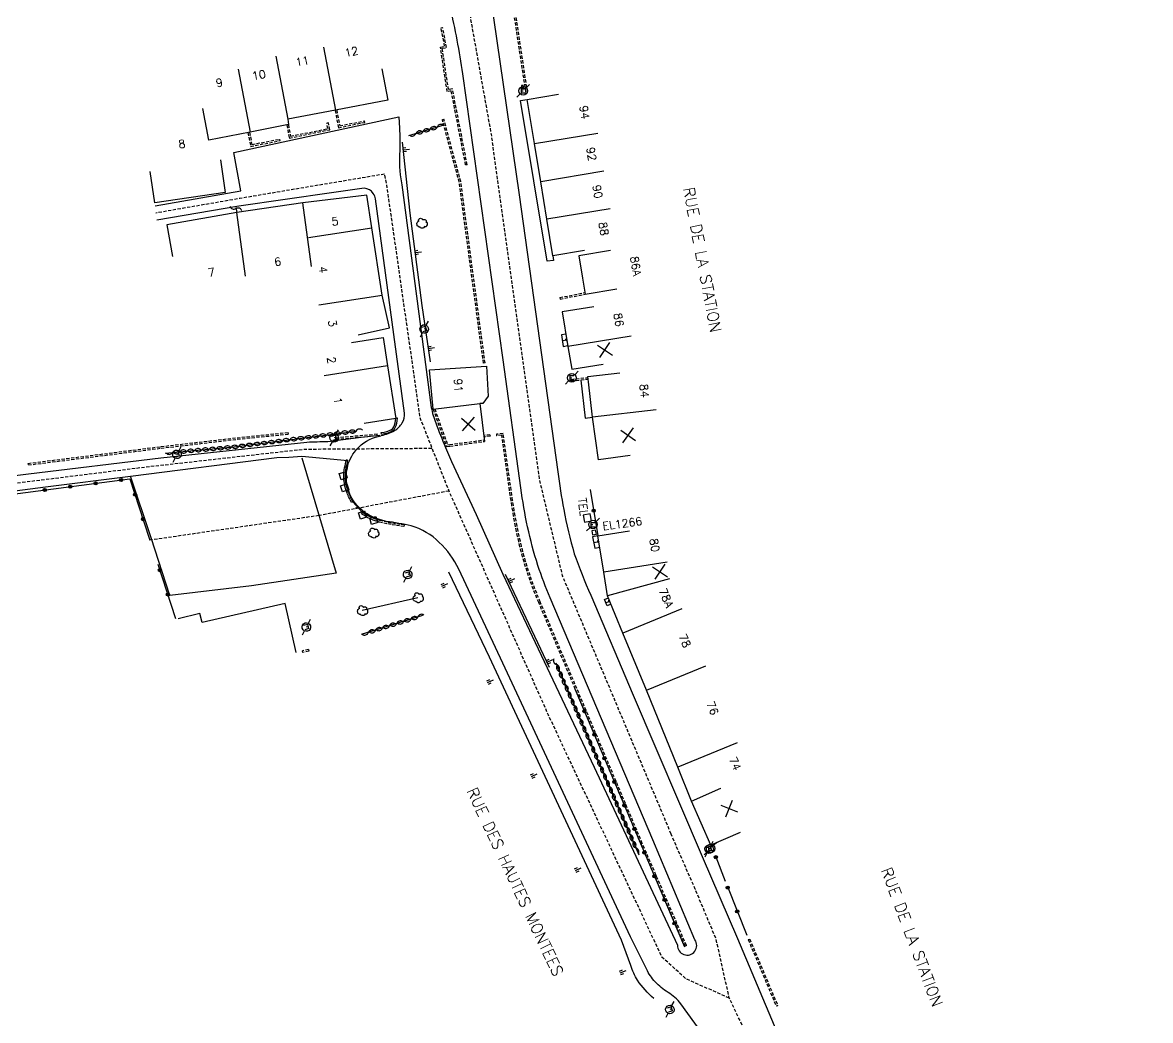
# Model space of a CAD drawing. Header units: millimetres. Extents: x 147000 to 148000, y 130999 to 132000.
# Drawn here: x 147157.9 to 147334, y 131285.8 to 131441.6 of the extents above; entities that cross this region are included whole.
import ezdxf
from ezdxf.enums import TextEntityAlignment as Align

# ---------------------------------------------------------------- set-up
doc = ezdxf.new("R2010")
doc.units = ezdxf.units.MM
doc.linetypes.add('DASHED', pattern=[0.75, 0.5, -0.25])
doc.layers.get('0').update_dxf_attribs({"linetype": 'CONTINUOUS'})
for name, color, linetype in [('W0001', 6, 'DASHED'), ('W0008', 7, 'CONTINUOUS'), ('W0100', 7, 'CONTINUOUS'), ('W0112', 1, 'DASHED'), ('W0211', 2, 'CONTINUOUS'), ('W0300', 7, 'CONTINUOUS'), ('W0302', 3, 'CONTINUOUS'), ('W0310', 3, 'CONTINUOUS'), ('W0322', 7, 'CONTINUOUS'), ('W0471', 7, 'CONTINUOUS'), ('W0984', 7, 'CONTINUOUS'), ('W0989', 7, 'CONTINUOUS'), ('W0991', 7, 'CONTINUOUS'), ('W1102', 7, 'CONTINUOUS')]:
    doc.layers.add(name, color=color, linetype=linetype)
doc.styles.get("Standard").update_dxf_attribs({"font": 'romans.shx', "width": 0.85})

# ---------------------------------------------------------------- blocks, each defined once
blk = doc.blocks.new('t211o')
at = {"color": 0, "linetype": 'Continuous'}
for p, q in [((-0.29, 0.5), (-0.29, 0)), ((0, 1), (0, 0)), ((0.29, 0.5), (0.29, 0))]:
    blk.add_line(p, q, dxfattribs=at)
blk = doc.blocks.new('t310o')
at = {"color": 0, "linetype": 'Continuous'}
for centre, start, end in [((-0.5, 0.38), 216.8699, 323.1304), ((0.5, -0.37), 36.8699, 143.1303)]:
    blk.add_arc(centre, 0.625, start, end, dxfattribs=at)
blk = doc.blocks.new('t991o')
at = {"color": 0, "linetype": 'Continuous'}
for p, q in [((-1, 1), (1, -1)), ((-1, -1), (1, 1))]:
    blk.add_line(p, q, dxfattribs=at)
blk = doc.blocks.new('t322o')
at = {"color": 0, "linetype": 'Continuous'}
for radius in [0.25, 0.15]:
    blk.add_circle((0, 0), radius, dxfattribs=at)
blk = doc.blocks.new('T471')
for p, q in [((-0.333334, 0.333334), (-0.333334, -0.333334)), ((-0.333334, 0.333334), (0.333334, 0.333334)), ((-0.333334, 0), (0, 0)), ((0.500001, 0.500001), (1.000002, 1.000002)), ((-0.500001, -0.500001), (-1.000002, -1.000002)), ((-0.333334, -0.333334), (0.333334, -0.333334))]:
    blk.add_line(p, q)
blk.add_ellipse((0, 0), major_axis=(0.471405, 0.471405), ratio=1, start_param=5.4977871438, end_param=11.780972451)
blk = doc.blocks.new('T300')
for p, q in [((-0.8, 0.51), (-0.86, 0.34)), ((-0.86, 0.34), (-0.86, 0.17)), ((-0.86, 0.17), (-0.74, 0.06)), ((-0.69, 0.63), (-0.8, 0.51)), ((-0.8, -0.06), (-0.74, 0.06)), ((-0.74, 0.06), (-0.69, 0.11)), ((-0.57, 0.69), (-0.69, 0.63)), ((-0.46, 0.69), (-0.57, 0.69)), ((-0.29, 0.63), (-0.46, 0.69)), ((-0.29, 0.63), (-0.17, 0.74)), ((-0.23, 0.57), (-0.29, 0.63)), ((-0.17, 0.74), (-0.06, 0.8)), ((-0.06, 0.8), (0.06, 0.8)), ((0.06, 0.8), (0.23, 0.74)), ((0.23, 0.74), (0.34, 0.63)), ((0.34, 0.63), (0.4, 0.51)), ((0.46, 0.46), (0.34, 0.46)), ((0.4, 0.51), (0.4, 0.46)), ((0.57, 0.4), (0.46, 0.46)), ((0.57, 0.4), (0.69, 0.29)), ((0.69, 0.29), (0.74, 0.17)), ((0.74, 0.06), (0.69, -0.17)), ((0.74, 0.17), (0.74, 0.06)), ((-0.8, -0.17), (-0.8, -0.06)), ((-0.8, -0.23), (-0.8, -0.17)), ((-0.74, -0.34), (-0.8, -0.23)), ((-0.69, -0.4), (-0.74, -0.34)), ((-0.51, -0.46), (-0.69, -0.4)), ((-0.4, -0.46), (-0.51, -0.46)), ((-0.4, -0.46), (-0.34, -0.46)), ((-0.34, -0.46), (-0.34, -0.4)), ((-0.34, -0.51), (-0.34, -0.46)), ((-0.29, -0.63), (-0.34, -0.51)), ((-0.17, -0.74), (-0.29, -0.63)), ((-0.06, -0.8), (-0.17, -0.74)), ((0.06, -0.8), (-0.06, -0.8)), ((0.17, -0.74), (0.06, -0.8)), ((0.23, -0.69), (0.17, -0.74)), ((0.29, -0.46), (0.23, -0.46)), ((0.29, -0.63), (0.23, -0.69)), ((0.46, -0.4), (0.29, -0.46)), ((0.34, -0.51), (0.29, -0.63)), ((0.34, -0.51), (0.34, -0.46)), ((0.57, -0.34), (0.46, -0.4)), ((0.63, -0.29), (0.57, -0.34)), ((0.69, -0.17), (0.63, -0.29))]:
    blk.add_line(p, q)
blk = doc.blocks.new('t112o')
at = {"color": 0, "linetype": 'Continuous'}
for p, q in [((-0.5, 0.5), (0.5, 0.5)), ((-0.5, -0.5), (-0.5, 0.5)), ((0.5, 0.5), (0.5, -0.5)), ((0.5, -0.5), (-0.5, -0.5))]:
    blk.add_line(p, q, dxfattribs=at)

msp = doc.modelspace()

# ---------------------------------------------------------------- linework, layer by layer
at = {"layer": 'W0001', "flags": 128}
for points in [[(147168.55, 131561.12), (147185.59, 131542.91), (147203.1, 131518.72), (147208.38, 131509.08), (147212.99, 131497.69), (147219.78, 131476.54), (147225.55, 131455.06), (147231.06, 131424.13), (147238.6, 131370.19), (147242.18, 131355.21), (147259.17, 131314.86), (147259.17, 131314.86)], [(147268.25, 131289.29), (147261.51, 131292.27), (147257.74, 131295.69), (147240.03, 131333.44), (147224.5, 131368.44), (147221.86, 131375.13), (147220, 131379.85), (147214.86, 131415.72), (147214.46, 131417.92), (147191.83, 131414.11), (147178.73, 131411.84), (147178.73, 131411.84)], [(147149.67, 131368.8), (147177.14, 131372.21), (147201.9, 131374.99), (147210.87, 131375.05), (147221.86, 131375.13), (147221.86, 131375.13)], [(147594.96, 131093.92), (147586.51, 131105.47), (147577.08, 131112.52), (147554.95, 131128.08), (147535.03, 131135.87), (147417.41, 131165.22), (147403.82, 131169.65), (147382.38, 131181.11), (147355.09, 131201.41), (147339.66, 131212.92), (147321.37, 131226.7), (147309.53, 131235.62), (147285.5, 131252.32), (147280.73, 131263.05), (147268.25, 131289.29), (147266.21, 131298.47), (147262.94, 131306.29), (147259.17, 131314.86), (147259.17, 131314.86)]]:
    msp.add_lwpolyline(points, dxfattribs=at)
at = {"layer": 'W0001'}
msp.add_lwpolyline([(147224.5, 131368.44), (147204.19, 131364.61), (147177.8, 131360.77)], dxfattribs=at)
at = {"layer": 'W0008', "flags": 128}
for points in [[(147256.34, 131314), (147240.31, 131351.76, -0.0205), (147238.36, 131356.84, -0.0451), (147235.73, 131368.94), (147232.94, 131388.95), (147226.65, 131433.58, 0.0178), (147224.69, 131444.06, 0.0164), (147217.17, 131474.73, 0.0106), (147213.18, 131487.74, 0.0037), (147210.97, 131494.22, 0.0324), (147205.17, 131508.78, 0.0138), (147201.58, 131515.33, 0.0039), (147200.24, 131517.64, 0.0276), (147191.11, 131530.85, 0.0108), (147181.14, 131543.63), (147173.73, 131552.65, 0.0555), (147170.72, 131555.97, 0.0794), (147168.49, 131557.19, 0.0898), (147166.01, 131557.61), (147158.57, 131557.48), (147140.28, 131557)], [(147230.97, 131445.59), (147235.46, 131414.68), (147241.46, 131371.44, 0.0114), (147242.42, 131365.57, 0.0319), (147244.06, 131358.66, 0.0225), (147246.62, 131352.18), (147253.24, 131336.55), (147264, 131311.4), (147269.54, 131298.57), (147269.54, 131298.57)], [(147178.59, 131412.97), (147191.99, 131415.32), (147190.9, 131421.29), (147216.67, 131426.87), (147216.76, 131425.09, -0.0168), (147216.8, 131421.59, 0.0638), (147217.05, 131416.55), (147217.13, 131416.24), (147221.73, 131381.48, 0.0577), (147222.44, 131379.08, 0.0097), (147223.92, 131375.26), (147224.86, 131373.06), (147228.74, 131364.8), (147232.92, 131355.44), (147247.15, 131325.32), (147260.16, 131297.54, 1.3899), (147262.89, 131298.38), (147256.34, 131314), (147256.34, 131314)], [(147213.92, 131377.13, 0.0877), (147215.99, 131377.87, 0.1113), (147217.17, 131379.07, 0.1719), (147217.56, 131380.62), (147215.88, 131392.87), (147213.02, 131414.04, 0.1232), (147212.67, 131414.89, 0.2644), (147211.24, 131415.7), (147206.12, 131414.98), (147191.68, 131412.91), (147178.87, 131410.71), (147178.87, 131410.71)], [(147033.98, 131363.38, 0.0457), (147035.55, 131362.91, 0.0562), (147039.99, 131363.27), (147055.08, 131364.26), (147079.9, 131366.98, -0.0518), (147084.73, 131367.47), (147092.7, 131366.67), (147105.56, 131365.6, 0.0548), (147109.5, 131365.61), (147132.23, 131368.74), (147132.38, 131368.24), (147132.84, 131368.29), (147147.03, 131369.68), (147158.85, 131371.12), (147179.51, 131373.65), (147202.28, 131376.09, 0.0041), (147205.56, 131376.2), (147210.79, 131376.84), (147213.67, 131377.14), (147213.67, 131377.14)], [(147272.06, 131272.71), (147260.71, 131288.41, 0.0839), (147258.69, 131290.17, -0.0545), (147256.67, 131291.82, -0.0703), (147255.33, 131293.83), (147252.83, 131298.84), (147232.91, 131341.56), (147226.01, 131356.24, 0.0923), (147222.97, 131360.43, 0.1209), (147218.6, 131363.02, 0.0129), (147214.69, 131363.71, -0.0714), (147212.03, 131364.7, -0.101), (147209.88, 131366.49, -0.1031), (147208.69, 131368.95, -0.0992), (147208.55, 131371.69, -0.1228), (147209.72, 131374.53, -0.1604), (147213.01, 131376.87, -0.0193), (147213.84, 131377.07), (147213.84, 131377.07)], [(147269.54, 131298.57), (147283.66, 131265.11, 0.0255), (147286.45, 131259.18, 0.0632), (147290.2, 131253.88, 0.0448), (147293, 131251.39), (147313.87, 131235.95, 0.1219), (147317.69, 131234.46, 0.085), (147322.21, 131234.65, 0.0293), (147326.69, 131235.88, 0.0235), (147331.07, 131237.45, 0.0647), (147335.03, 131239.71)]]:
    msp.add_lwpolyline(points, format="xyb", dxfattribs=at)
for points in [[(147240.71, 131405.17), (147240.79, 131404.43), (147239.8, 131404.32), (147235.63, 131429.43), (147236.68, 131429.58), (147236.68, 131429.58)], [(147245.09, 131385.76), (147245.76, 131379.84), (147246.9, 131379.97), (147246.9, 131379.97)], [(147154.45, 131356.41), (147152.3, 131367.91), (147161.49, 131369.09), (147174.77, 131370.76), (147197.62, 131373.67), (147199.47, 131373.73), (147201.53, 131373.88), (147208.72, 131373.23), (147208.72, 131373.23)], [(147201.51, 131373.63), (147206.87, 131355.6), (147193.67, 131353.64), (147180.91, 131352.12), (147177.99, 131361.16), (147174.77, 131370.76), (147174.77, 131370.76)]]:
    msp.add_lwpolyline(points, dxfattribs=at)
at = {"layer": 'W0100'}
for p, q in [((147242.19, 131391.93), (147242.9, 131392.04)), ((147242.9, 131392.04), (147242.68, 131392.14)), ((147242.9, 131392.04), (147242.72, 131391.88)), ((147209.48, 131366.75), (147210.99, 131365.09)), ((147209.93, 131365.72), (147210.05, 131365.93)), ((147210.23, 131365.92), (147209.93, 131365.72)), ((147209.93, 131365.72), (147210.17, 131365.75)), ((147247.08, 131360.41), (147247.88, 131360.54)), ((147247.88, 131360.54), (147247.66, 131360.65)), ((147247.88, 131360.54), (147247.71, 131360.37)), ((147248.96, 131351), (147249.57, 131351.25)), ((147249.57, 131351.25), (147249.35, 131351.3)), ((147249.57, 131351.25), (147249.45, 131351.06))]:
    msp.add_line(p, q, dxfattribs=at)
at = {"layer": 'W0100', "flags": 128}
for points in [[(147213.99, 131434.37), (147214.92, 131429.46), (147206.78, 131427.89), (147199.33, 131426.49), (147199.44, 131425.64), (147193.44, 131424.47), (147187, 131423.24), (147186.06, 131428.15), (147186.06, 131428.15)], [(147235.79, 131431.76), (147235.89, 131431.19), (147236.19, 131431.25), (147236.09, 131431.82), (147235.79, 131431.76), (147235.79, 131431.76)], [(147245.64, 131405.98), (147240.71, 131405.17), (147239.78, 131410.87), (147238.82, 131416.73), (147237.86, 131422.68), (147236.68, 131429.58), (147241.61, 131430.4), (147241.61, 131430.4)], [(147188.79, 131420.16), (147189.54, 131415.06), (147178.56, 131413.41), (147177.81, 131418.35), (147177.81, 131418.35)], [(147210.3, 131392.83), (147215.18, 131393.92), (147214.04, 131399.02), (147212.46, 131409.51), (147211.67, 131414.64), (147201.68, 131413.41), (147191.37, 131411.92), (147180.43, 131409.98), (147181.31, 131405.05), (147181.31, 131405.05)], [(147249.69, 131405.99), (147244.76, 131405.17), (147245.34, 131401.67), (147245.75, 131399.17), (147250.69, 131399.99), (147250.69, 131399.99)], [(147247.11, 131397.21), (147242.17, 131396.42), (147243.07, 131391.03), (147243.65, 131387.45), (147248.58, 131388.24), (147248.58, 131388.24)], [(147242.75, 131392.95), (147242.04, 131392.83), (147242.34, 131391.02), (147243.05, 131391.14), (147243.05, 131391.14)], [(147209.25, 131391.64), (147214.19, 131392.42), (147214.9, 131387.98), (147216.19, 131379.77), (147211.25, 131378.99), (147211.25, 131378.99)], [(147222.01, 131381.24), (147221.44, 131387.36), (147230.32, 131387.96), (147230.32, 131387.96)], [(147230.32, 131387.96), (147230.63, 131383.23), (147229.77, 131382.13), (147229.32, 131382.1), (147230.03, 131376.18)], [(147252.76, 131374), (147247.81, 131373.32), (147246.9, 131379.97), (147246.27, 131385.5), (147246.18, 131386.3), (147251.14, 131386.87), (147251.14, 131386.87)], [(147246.53, 131364.88), (147245.43, 131364.68), (147245.64, 131363.57), (147246.73, 131363.78), (147246.53, 131364.88), (147246.53, 131364.88)], [(147246.77, 131362.22), (147246.88, 131361.6), (147247.5, 131361.71), (147247.39, 131362.33), (147246.77, 131362.22), (147246.77, 131362.22)], [(147247.74, 131361.43), (147246.92, 131361.29), (147247.24, 131359.53), (147248.03, 131359.66), (147248.03, 131359.66)], [(147262.36, 131320.05), (147260.21, 131325.32), (147255.31, 131337.38), (147251.62, 131346.25), (147249.24, 131352.06), (147248.67, 131355.78), (147247.74, 131361.43), (147252.67, 131362.24), (147252.67, 131362.24)], [(147200.65, 131343.22), (147198.93, 131350.87), (147185.94, 131347.94), (147185.61, 131349.3), (147182.21, 131348.5), (147182.21, 131348.5)], [(147249.77, 131350.76), (147249.17, 131350.51), (147248.75, 131351.5), (147249.37, 131351.75), (147249.37, 131351.75)], [(147269.94, 131315.16), (147265.36, 131313.16), (147262.36, 131320.05), (147266.94, 131322.04), (147266.94, 131322.04)]]:
    msp.add_lwpolyline(points, dxfattribs=at)
at = {"layer": 'W0112'}
for p, q in [((147234.13, 131446.04), (147236.47, 131430.52)), ((147234.38, 131446.07), (147236.72, 131430.56)), ((147223.24, 131440.73), (147223.49, 131440.78)), ((147223.81, 131437.89), (147223.24, 131440.73)), ((147224.11, 131437.69), (147223.49, 131440.78)), ((147223.15, 131437.76), (147223.81, 131437.89)), ((147224.21, 131430.8), (147223.15, 131437.76)), ((147223.43, 131437.56), (147224.11, 131437.69)), ((147224.41, 131431.1), (147223.43, 131437.56)), ((147224.83, 131430.93), (147224.21, 131430.8)), ((147225.03, 131431.22), (147224.41, 131431.1)), ((147227.09, 131419.34), (147224.83, 131430.93)), ((147227.33, 131419.39), (147225.03, 131431.22)), ((147236.47, 131430.52), (147236.72, 131430.56)), ((147206.71, 131427.87), (147207.22, 131425.14)), ((147206.96, 131427.92), (147207.42, 131425.44)), ((147207.22, 131425.14), (147211.34, 131425.99)), ((147207.42, 131425.44), (147211.29, 131426.24)), ((147211.34, 131425.99), (147211.29, 131426.24)), ((147223.45, 131426.42), (147223.69, 131426.48)), ((147226.08, 131416.69), (147223.45, 131426.42)), ((147226.33, 131416.74), (147223.69, 131426.48)), ((147193.09, 131424.4), (147193.51, 131422.24)), ((147193.34, 131424.45), (147193.71, 131422.54)), ((147199.16, 131425.59), (147199.56, 131423.53)), ((147199.41, 131425.63), (147199.76, 131423.83)), ((147199.56, 131423.53), (147205.86, 131424.84)), ((147199.76, 131423.83), (147205.58, 131425.03)), ((147205.68, 131425.92), (147205.43, 131425.88)), ((147205.58, 131425.03), (147205.43, 131425.88)), ((147205.86, 131424.84), (147205.68, 131425.92)), ((147193.51, 131422.24), (147198.15, 131423.14)), ((147193.71, 131422.54), (147198.1, 131423.38)), ((147198.15, 131423.14), (147198.1, 131423.38)), ((147227.33, 131419.39), (147227.09, 131419.34)), ((147229.87, 131388.41), (147226.08, 131416.69)), ((147230.12, 131388.44), (147226.33, 131416.74)), ((147241.78, 131398.64), (147245.71, 131399.42)), ((147241.78, 131398.64), (147241.83, 131398.4)), ((147241.83, 131398.4), (147245.75, 131399.17)), ((147230.12, 131388.44), (147229.87, 131388.41)), ((147243.57, 131385.88), (147246.19, 131386.18)), ((147243.59, 131385.63), (147243.57, 131385.88)), ((147243.59, 131385.63), (147246.22, 131385.93)), ((147222.01, 131381.24), (147224.09, 131375.37)), ((147222.26, 131381.26), (147224.26, 131375.65)), ((147215.73, 131378.23), (147215.88, 131378.46)), ((147215.88, 131378.46), (147216, 131378.74)), ((147216, 131378.74), (147216.09, 131379.07)), ((147216.09, 131379.07), (147216.16, 131379.44)), ((147216.1, 131378.34), (147216.24, 131378.66)), ((147216.16, 131379.44), (147216.21, 131379.83)), ((147216.46, 131379.8), (147216.21, 131379.83)), ((147216.24, 131378.66), (147216.33, 131379.02)), ((147216.33, 131379.02), (147216.4, 131379.4)), ((147216.4, 131379.4), (147216.46, 131379.8)), ((147179.51, 131375.38), (147191.4, 131376.77)), ((147191.4, 131376.77), (147199.4, 131377.59)), ((147191.43, 131376.53), (147199.43, 131377.34)), ((147199.43, 131377.34), (147199.4, 131377.59)), ((147206.81, 131376.77), (147213.26, 131377.35)), ((147206.84, 131376.52), (147206.81, 131376.77)), ((147206.84, 131376.52), (147213.29, 131377.1)), ((147213.29, 131377.1), (147213.26, 131377.35)), ((147213.91, 131377.56), (147214.37, 131377.65)), ((147213.95, 131377.32), (147213.91, 131377.56)), ((147213.95, 131377.32), (147214.42, 131377.4)), ((147214.37, 131377.65), (147214.8, 131377.74)), ((147214.42, 131377.4), (147214.86, 131377.5)), ((147214.8, 131377.74), (147215.18, 131377.87)), ((147214.86, 131377.5), (147215.27, 131377.64)), ((147215.18, 131377.87), (147215.49, 131378.03)), ((147215.27, 131377.64), (147215.63, 131377.82)), ((147215.49, 131378.03), (147215.73, 131378.23)), ((147215.63, 131377.82), (147215.92, 131378.07)), ((147215.92, 131378.07), (147216.1, 131378.34)), ((147230.88, 131377.24), (147229.92, 131377.13)), ((147230.91, 131377), (147229.95, 131376.88)), ((147230.88, 131377.24), (147230.91, 131377)), ((147232.94, 131377.41), (147231.9, 131377.32)), ((147231.9, 131377.32), (147231.92, 131377.07)), ((147232.73, 131377.14), (147231.92, 131377.07)), ((147233.94, 131368.56), (147232.73, 131377.14)), ((147234.19, 131368.59), (147232.94, 131377.41)), ((147158.78, 131372.76), (147179.51, 131375.38)), ((147158.81, 131372.51), (147179.54, 131375.13)), ((147179.54, 131375.13), (147191.43, 131376.53)), ((147224.09, 131375.37), (147224.64, 131375.45)), ((147224.26, 131375.65), (147224.61, 131375.7)), ((147224.61, 131375.7), (147230, 131376.42)), ((147224.64, 131375.45), (147230.03, 131376.18)), ((147208.4, 131373), (147208.48, 131373.3)), ((147208.72, 131373.23), (147208.48, 131373.3)), ((147208.65, 131372.93), (147208.72, 131373.23)), ((147158.81, 131372.51), (147158.78, 131372.76)), ((147208.09, 131371.25), (147208.14, 131371.77)), ((147208.14, 131371.77), (147208.19, 131372.08)), ((147208.19, 131372.08), (147208.26, 131372.39)), ((147208.26, 131372.39), (147208.33, 131372.7)), ((147208.33, 131372.7), (147208.4, 131373)), ((147208.34, 131371.23), (147208.39, 131371.73)), ((147208.39, 131371.73), (147208.44, 131372.04)), ((147208.44, 131372.04), (147208.5, 131372.34)), ((147208.5, 131372.34), (147208.57, 131372.64)), ((147208.57, 131372.64), (147208.65, 131372.93)), ((147208.07, 131370.73), (147208.09, 131371.25)), ((147208.09, 131370.2), (147208.07, 131370.73)), ((147208.15, 131369.68), (147208.09, 131370.2)), ((147208.25, 131369.17), (147208.15, 131369.68)), ((147208.32, 131370.73), (147208.34, 131371.23)), ((147208.34, 131370.22), (147208.32, 131370.73)), ((147208.4, 131369.72), (147208.34, 131370.22)), ((147208.5, 131369.23), (147208.4, 131369.72)), ((147208.4, 131368.64), (147208.25, 131369.17)), ((147208.58, 131368.12), (147208.4, 131368.64)), ((147208.64, 131368.71), (147208.5, 131369.23)), ((147208.79, 131367.62), (147208.58, 131368.12)), ((147208.82, 131368.21), (147208.64, 131368.71)), ((147209.02, 131367.72), (147208.82, 131368.21)), ((147234.06, 131367.75), (147233.94, 131368.56)), ((147234.31, 131367.79), (147234.19, 131368.59)), ((147209.02, 131367.13), (147208.79, 131367.62)), ((147209.24, 131367.23), (147209.02, 131367.72)), ((147209.25, 131366.64), (147209.02, 131367.13)), ((147209.48, 131366.75), (147209.24, 131367.23)), ((147209.48, 131366.75), (147209.25, 131366.64)), ((147234.18, 131366.95), (147234.06, 131367.75)), ((147234.31, 131366.14), (147234.18, 131366.95)), ((147234.43, 131366.98), (147234.31, 131367.79)), ((147234.44, 131365.34), (147234.31, 131366.14)), ((147234.55, 131366.18), (147234.43, 131366.98)), ((147234.68, 131365.38), (147234.55, 131366.18)), ((147210.85, 131364.88), (147210.99, 131365.09)), ((147211.01, 131364.77), (147210.85, 131364.88)), ((147211.15, 131364.98), (147210.99, 131365.09)), ((147211.18, 131364.66), (147211.01, 131364.77)), ((147211.32, 131364.87), (147211.15, 131364.98)), ((147211.35, 131364.55), (147211.18, 131364.66)), ((147211.49, 131364.76), (147211.32, 131364.87)), ((147211.53, 131364.45), (147211.35, 131364.55)), ((147211.66, 131364.66), (147211.49, 131364.76)), ((147211.71, 131364.34), (147211.53, 131364.45)), ((147211.83, 131364.56), (147211.66, 131364.66)), ((147212.17, 131364.11), (147211.71, 131364.34)), ((147212.27, 131364.34), (147211.83, 131364.56)), ((147212.73, 131364.15), (147212.27, 131364.34)), ((147234.58, 131364.54), (147234.44, 131365.34)), ((147234.72, 131363.73), (147234.58, 131364.54)), ((147234.82, 131364.58), (147234.68, 131365.38)), ((147234.97, 131363.78), (147234.82, 131364.58)), ((147212.65, 131363.92), (147212.17, 131364.11)), ((147213.13, 131363.75), (147212.65, 131363.92)), ((147213.21, 131363.99), (147212.73, 131364.15)), ((147213.63, 131363.6), (147213.13, 131363.75)), ((147213.69, 131363.84), (147213.21, 131363.99)), ((147214.12, 131363.48), (147213.63, 131363.6)), ((147214.18, 131363.72), (147213.69, 131363.84)), ((147214.79, 131363.33), (147214.12, 131363.48)), ((147214.84, 131363.58), (147214.18, 131363.72)), ((147215.45, 131363.21), (147214.79, 131363.33)), ((147215.5, 131363.45), (147214.84, 131363.58)), ((147216.12, 131363.1), (147215.45, 131363.21)), ((147216.16, 131363.34), (147215.5, 131363.45)), ((147216.78, 131363), (147216.12, 131363.1)), ((147216.82, 131363.24), (147216.16, 131363.34)), ((147217.45, 131362.9), (147216.78, 131363)), ((147217.48, 131363.15), (147216.82, 131363.24)), ((147217.48, 131363.15), (147217.45, 131362.9)), ((147234.87, 131362.93), (147234.72, 131363.73)), ((147235.03, 131362.13), (147234.87, 131362.93)), ((147235.12, 131362.98), (147234.97, 131363.78)), ((147235.28, 131362.19), (147235.12, 131362.98)), ((147235.2, 131361.34), (147235.03, 131362.13)), ((147235.38, 131360.54), (147235.2, 131361.34)), ((147235.45, 131361.39), (147235.28, 131362.19)), ((147235.63, 131360.6), (147235.45, 131361.39)), ((147235.57, 131359.75), (147235.38, 131360.54)), ((147235.77, 131358.96), (147235.57, 131359.75)), ((147235.82, 131359.81), (147235.63, 131360.6)), ((147236.01, 131359.02), (147235.82, 131359.81)), ((147235.98, 131358.17), (147235.77, 131358.96)), ((147236.21, 131357.39), (147235.98, 131358.17)), ((147236.22, 131358.24), (147236.01, 131359.02)), ((147236.44, 131356.61), (147236.21, 131357.39)), ((147236.45, 131357.46), (147236.22, 131358.24)), ((147236.68, 131356.68), (147236.45, 131357.46)), ((147236.67, 131355.9), (147236.44, 131356.61)), ((147236.91, 131355.19), (147236.67, 131355.9)), ((147236.91, 131355.98), (147236.68, 131356.68)), ((147237.14, 131355.27), (147236.91, 131355.98)), ((147237.15, 131354.49), (147236.91, 131355.19)), ((147237.39, 131354.57), (147237.14, 131355.27)), ((147237.41, 131353.79), (147237.15, 131354.49)), ((147237.64, 131353.87), (147237.39, 131354.57)), ((147237.67, 131353.09), (147237.41, 131353.79)), ((147237.91, 131353.18), (147237.64, 131353.87)), ((147237.95, 131352.4), (147237.67, 131353.09)), ((147238.18, 131352.49), (147237.91, 131353.18)), ((147238.23, 131351.71), (147237.95, 131352.4)), ((147238.46, 131351.8), (147238.18, 131352.49)), ((147238.51, 131351.02), (147238.23, 131351.71)), ((147238.74, 131351.12), (147238.46, 131351.8)), ((147254.44, 131313.35), (147238.51, 131351.02)), ((147254.67, 131313.44), (147238.74, 131351.12)), ((147202.56, 131343.71), (147201.62, 131343.51)), ((147201.67, 131343.26), (147201.62, 131343.51)), ((147202.61, 131343.46), (147201.67, 131343.26)), ((147202.56, 131343.71), (147202.61, 131343.46)), ((147254.67, 131313.44), (147254.44, 131313.34)), ((147261.34, 131297.39), (147254.44, 131313.34)), ((147261.57, 131297.49), (147254.67, 131313.44)), ((147261.57, 131297.49), (147261.34, 131297.39)), ((147271.21, 131298.41), (147271.44, 131298.51)), ((147271.21, 131298.41), (147275.58, 131288.04)), ((147271.44, 131298.51), (147275.81, 131288.13)), ((147275.81, 131288.13), (147275.58, 131288.04))]:
    msp.add_line(p, q, dxfattribs=at)
at = {"layer": 'W0211'}
msp.add_line((147233.25, 131355.48), (147240.11, 131340.95), dxfattribs=at)
at = {"layer": 'W0211', "flags": 128}
msp.add_lwpolyline([(147217.17, 131422.89), (147218.38, 131411.81), (147220.26, 131397.4), (147221.53, 131388.61), (147221.53, 131388.61)], dxfattribs=at)
msp.add_lwpolyline([(147256.45, 131289.23, -0.0609), (147253.92, 131292.08, -0.0541), (147252.86, 131294.35), (147251.43, 131298.33), (147230.79, 131342.51), (147224.48, 131355.8), (147224.48, 131355.8)], format="xyb", dxfattribs=at)
at = {"layer": 'W0302'}
msp.add_line((147219.61, 131351.79), (147210.92, 131349.78), dxfattribs=at)
at = {"layer": 'W0310'}
for p, q in [((147218.24, 131423.92), (147223.75, 131425.59)), ((147191.2, 131412.68), (147191.37, 131411.92)), ((147220.36, 131349.02), (147210.8, 131346.03)), ((147241.15, 131341.6), (147254.13, 131311.67))]:
    msp.add_line(p, q, dxfattribs=at)
at = {"layer": 'W0310', "flags": 128}
msp.add_lwpolyline([(147180.16, 131374.35), (147190.93, 131375.32), (147199.56, 131376.44), (147210.05, 131377.81), (147210.05, 131377.81)], dxfattribs=at)
at = {"layer": 'W0322'}
for p, q in [((147246.53, 131368.69), (147247.74, 131361.43)), ((147181.85, 131348.49), (147179.06, 131356.96)), ((147244.14, 131337.58), (147261.26, 131297.27)), ((147266.13, 131311.33), (147267.61, 131307.55)), ((147267.95, 131306.69), (147270.99, 131299.11))]:
    msp.add_line(p, q, dxfattribs=at)
at = {"layer": 'W0322', "flags": 128}
msp.add_lwpolyline([(147154.65, 131356.37), (147152.74, 131367.48), (147174.66, 131370.35), (147176.85, 131363.65), (147177.8, 131360.77), (147177.8, 131360.77)], dxfattribs=at)
at = {"layer": 'W1102'}
for p, q in [((147204.92, 131437.71), (147206.78, 131427.89)), ((147197.46, 131436.31), (147199.33, 131426.49)), ((147191.57, 131434.29), (147193.44, 131424.47)), ((147237.86, 131422.68), (147247.73, 131424.3)), ((147248.69, 131418.36), (147238.82, 131416.73)), ((147192.7, 131402.01), (147191.37, 131411.92)), ((147203.01, 131403.5), (147201.68, 131413.41)), ((147249.65, 131412.5), (147239.78, 131410.87)), ((147202.57, 131408.02), (147212.46, 131409.51)), ((147204.15, 131397.53), (147214.04, 131399.02)), ((147252.94, 131392.62), (147243.07, 131391.03)), ((147214.9, 131387.98), (147205.02, 131386.41)), ((147222.01, 131381.24), (147229.32, 131382.1)), ((147256.84, 131381.11), (147246.9, 131379.97)), ((147258.54, 131357.36), (147248.67, 131355.78)), ((147258.94, 131354.75), (147249.24, 131352.06)), ((147260.87, 131350.05), (147251.62, 131346.25)), ((147255.31, 131337.38), (147264.57, 131341.17)), ((147269.47, 131329.11), (147260.21, 131325.32))]:
    msp.add_line(p, q, dxfattribs=at)

# ---------------------------------------------------------------- block references
at = {"layer": 'W0112', "rotation": 197.3116000000001}
for p in [(147207.98, 131370.83), (147208.2, 131368.94), (147210.98, 131364.7), (147212.74, 131363.86)]:
    msp.add_blockref('t112o', p, dxfattribs=at)
at = {"layer": 'W0211'}
for p, rotation in [((147217.31, 131421.66), 276.2197507029327), ((147219.19, 131405.62), 277.4425222313482), ((147221.23, 131390.64), 278.1856967801136), ((147223.34, 131353.53), 295.4073488153226), ((147233.81, 131354.3), 295.2652151507942), ((147239.77, 131341.67), 295.265215149704), ((147230.46, 131338.5), 295.0467529971941), ((147237.31, 131323.83), 295.0467529969935), ((147244.17, 131309.14), 295.0467529973945), ((147251.17, 131293.18), 290.2114152966753)]:
    msp.add_blockref('t211o', p, dxfattribs=dict(at, rotation=rotation))
at = {"layer": 'W0300', "rotation": 197.3116000000001}
for p in [(147220.2, 131410.25), (147212.65, 131361.89), (147219.61, 131351.79), (147210.92, 131349.78)]:
    msp.add_blockref('T300', p, dxfattribs=at)
at = {"layer": 'W0310'}
for p, rotation in [((147219.34, 131424.26), 16.8732585742303), ((147220.45, 131424.59), 16.8732585742303), ((147221.55, 131424.93), 16.8732585742303), ((147222.66, 131425.26), 16.8732585742303), ((147191.23, 131412.53), 338.2540095693263), ((147198.53, 131376.31), 7.413285433750427), ((147199.67, 131376.46), 7.439254807742536), ((147200.82, 131376.61), 7.439254807742536), ((147201.97, 131376.75), 7.439254807742536), ((147203.11, 131376.9), 7.439254807742536), ((147204.26, 131377.05), 7.439254807742536), ((147205.4, 131377.2), 7.439254807742536), ((147206.55, 131377.35), 7.439254807742536), ((147207.69, 131377.5), 7.439254807742536), ((147208.84, 131377.65), 7.439254807742536), ((147209.98, 131377.8), 7.439254807742536), ((147182.46, 131374.56), 5.108499336649515), ((147183.61, 131374.66), 5.108499336649515), ((147184.76, 131374.77), 5.108499336649515), ((147185.91, 131374.87), 5.108499336649515), ((147187.06, 131374.97), 5.108499336649515), ((147188.21, 131375.07), 5.108499336649515), ((147189.36, 131375.18), 5.108499336649515), ((147190.51, 131375.28), 5.108499336649515), ((147191.66, 131375.41), 7.413285433750427), ((147192.8, 131375.56), 7.413285433750427), ((147193.95, 131375.71), 7.413285433750427), ((147195.09, 131375.86), 7.413285433750427), ((147196.24, 131376.01), 7.413285433750427), ((147197.38, 131376.16), 7.413285433750427), ((147181.31, 131374.46), 5.108499336649515), ((147217.42, 131348.1), 197.3744131144776), ((147218.52, 131348.44), 197.3744131144776), ((147219.62, 131348.79), 197.3744131144776), ((147211.9, 131346.37), 197.3744131144776), ((147213.01, 131346.72), 197.3744131144776), ((147214.11, 131347.06), 197.3744131144776), ((147215.21, 131347.41), 197.3744131144776), ((147216.31, 131347.75), 197.3744131144776), ((147241.27, 131341.34), 293.438474600502), ((147241.73, 131340.28), 293.438474600502), ((147242.18, 131339.22), 293.438474600502), ((147242.64, 131338.16), 293.438474600502), ((147243.1, 131337.1), 293.438474600502), ((147243.56, 131336.04), 293.438474600502), ((147244.02, 131334.98), 293.438474600502), ((147244.48, 131333.92), 293.438474600502), ((147244.94, 131332.86), 293.438474600502), ((147245.4, 131331.8), 293.438474600502), ((147245.86, 131330.74), 293.438474600502), ((147246.32, 131329.68), 293.438474600502), ((147246.78, 131328.62), 293.438474600502), ((147247.24, 131327.56), 293.438474600502), ((147247.7, 131326.5), 293.438474600502), ((147248.16, 131325.44), 293.438474600502), ((147248.62, 131324.38), 293.438474600502), ((147249.08, 131323.32), 293.438474600502), ((147249.54, 131322.26), 293.438474600502), ((147250, 131321.2), 293.438474600502), ((147250.45, 131320.14), 293.438474600502), ((147250.91, 131319.08), 293.438474600502), ((147251.37, 131318.02), 293.438474600502), ((147251.83, 131316.96), 293.438474600502), ((147252.29, 131315.9), 293.438474600502), ((147252.75, 131314.84), 293.438474600502), ((147253.21, 131313.79), 293.438474600502), ((147253.67, 131312.73), 293.438474600502)]:
    msp.add_blockref('t310o', p, dxfattribs=dict(at, rotation=rotation))
at = {"layer": 'W0322'}
for p, rotation in [((147169.33, 131369.65), 7.479370875465549), ((147173.29, 131370.17), 7.479370875465549), ((147161.39, 131368.61), 7.479370875465549), ((147165.36, 131369.13), 7.479370875465549), ((147175.48, 131367.87), 288.085446154981), ((147176.72, 131364.06), 288.085446154981), ((147247.08, 131365.37), 279.4719214848766), ((147179.35, 131356.09), 108.1810428579208), ((147180.6, 131352.29), 108.1810428579208), ((147245.62, 131334.08), 293.0187051535855), ((147247.19, 131330.4), 293.0187051535855), ((147248.75, 131326.72), 293.0187051535855), ((147250.31, 131323.04), 293.0187051535855), ((147251.88, 131319.36), 293.0187051535855), ((147253.44, 131315.68), 293.0187051535855), ((147255.01, 131312), 293.0187051535855), ((147266.15, 131311.28), 291.339798812422), ((147256.57, 131308.31), 293.0187051535855), ((147268.01, 131306.53), 291.8724384604963), ((147258.14, 131304.63), 293.0187051535855), ((147269.5, 131302.82), 291.8724384604963), ((147259.7, 131300.95), 293.0187051535855)]:
    msp.add_blockref('t322o', p, dxfattribs=dict(at, rotation=rotation))
at = {"layer": 'W0471'}
for p in [(147236.08, 131430.93), (147243.67, 131386.13), (147246.97, 131363.21), (147265.34, 131312.64)]:
    msp.add_blockref('T471', p, dxfattribs=at)
at = {"layer": 'W0471', "rotation": 197.3116000000001}
for p in [(147220.62, 131393.73), (147206.56, 131376.75), (147182.01, 131374.16), (147218.04, 131355.42), (147202.21, 131347.21), (147265.1, 131312.54), (147258.98, 131287.51)]:
    msp.add_blockref('T471', p, dxfattribs=at)
at = {"layer": 'W0991'}
for p, rotation in [((147248.83, 131390.44), 10.81909214964789), ((147227.52, 131378.9), 3.437303267191369), ((147252.47, 131377.15), 9.904456238265807), ((147257.44, 131355.85), 11.52283604255245), ((147268.24, 131318.87), 22.87541192297795)]:
    msp.add_blockref('t991o', p, dxfattribs=dict(at, rotation=rotation))

# ---------------------------------------------------------------- texts
at = {"layer": 'W0984'}
for s, rotation, p in [('TEL', 276.8468, (147245.44, 131365.97)), ('EL1266', 7.7974, (147251.56, 131363.36))]:
    msp.add_text(s, height=1.25, rotation=rotation, dxfattribs=at).set_placement(p, align=Align.MIDDLE)
at = {"layer": 'W0989'}
for s, rotation, p in [('RUE DE LA STATION', 280.7039, (147264.04, 131404.55)), ('RUE DES HAUTES MONTEES', 295.13, (147234.83, 131307.45)), ('RUE DE LA STATION', 290.6357, (147296.79, 131298.82))]:
    msp.add_text(s, height=1.75, rotation=rotation, dxfattribs=at).set_placement(p, align=Align.MIDDLE)
at = {"layer": 'W0991'}
for s, rotation, p in [('12', 10.9172, (147209.24, 131437.02)), ('11', 10.627, (147201.58, 131435.56)), ('10', 11.0638, (147194.8, 131433.39)), ('9', 10.8058, (147188.63, 131432.2)), ('94', 279.696, (147245.65, 131427.56)), ('8', 8.5611, (147182.78, 131422.64)), ('92', 279.19, (147246.73, 131421.06)), ('90', 279.3133, (147247.69, 131415.18)), ('5', 7.0059, (147206.69, 131410.54)), ('88', 279.2018, (147248.64, 131409.38)), ('6', 8.2057, (147197.74, 131404.25)), ('86A', 279.4357, (147253.64, 131403.56)), ('7', 10.079, (147187.39, 131402.58)), ('4', 278.563, (147204.84, 131403)), ('86', 279.5013, (147250.99, 131395.18)), ('3', 282.5783, (147206.31, 131394.62)), ('2', 279.0709, (147206.15, 131388.86)), ('91', 273.7509, (147225.94, 131384.94)), ('84', 276.5369, (147254.98, 131384.1)), ('1', 278.9316, (147207.15, 131382.55)), ('80', 279.3454, (147256.59, 131359.99)), ('78A', 292.2788, (147258.4, 131351.76)), ('78', 292.5849, (147261.31, 131345.08)), ('76', 292.114, (147265.64, 131334.55)), ('74', 292.1222, (147269.16, 131325.88))]:
    msp.add_text(s, height=1.25, rotation=rotation, dxfattribs=at).set_placement(p, align=Align.MIDDLE)

doc.saveas('drawing.dxf')
